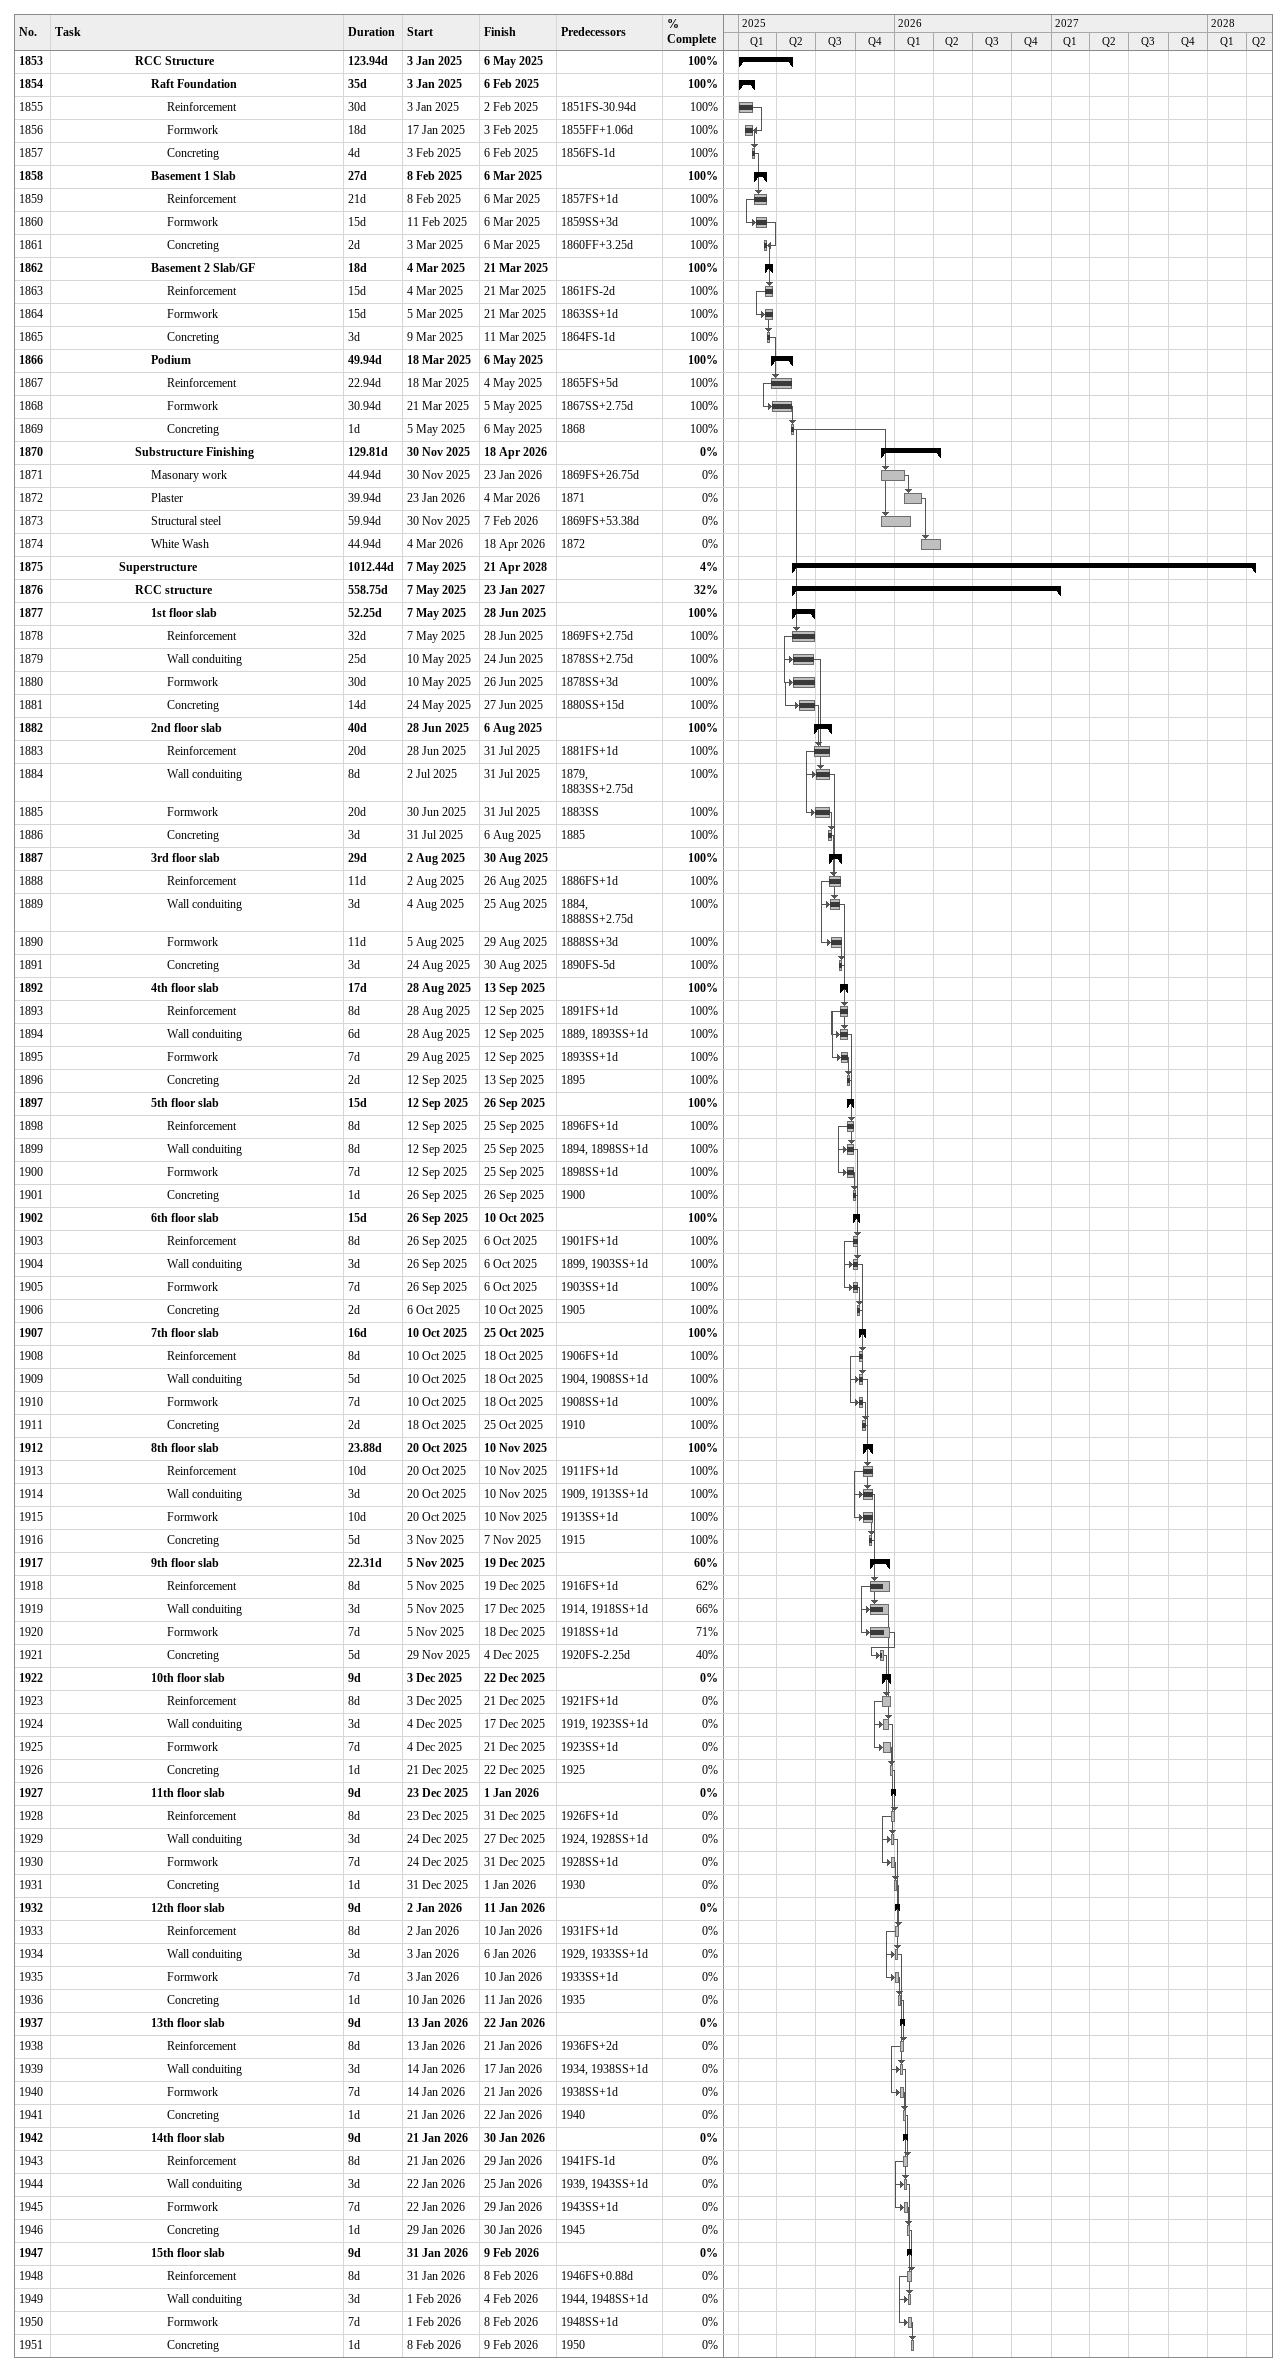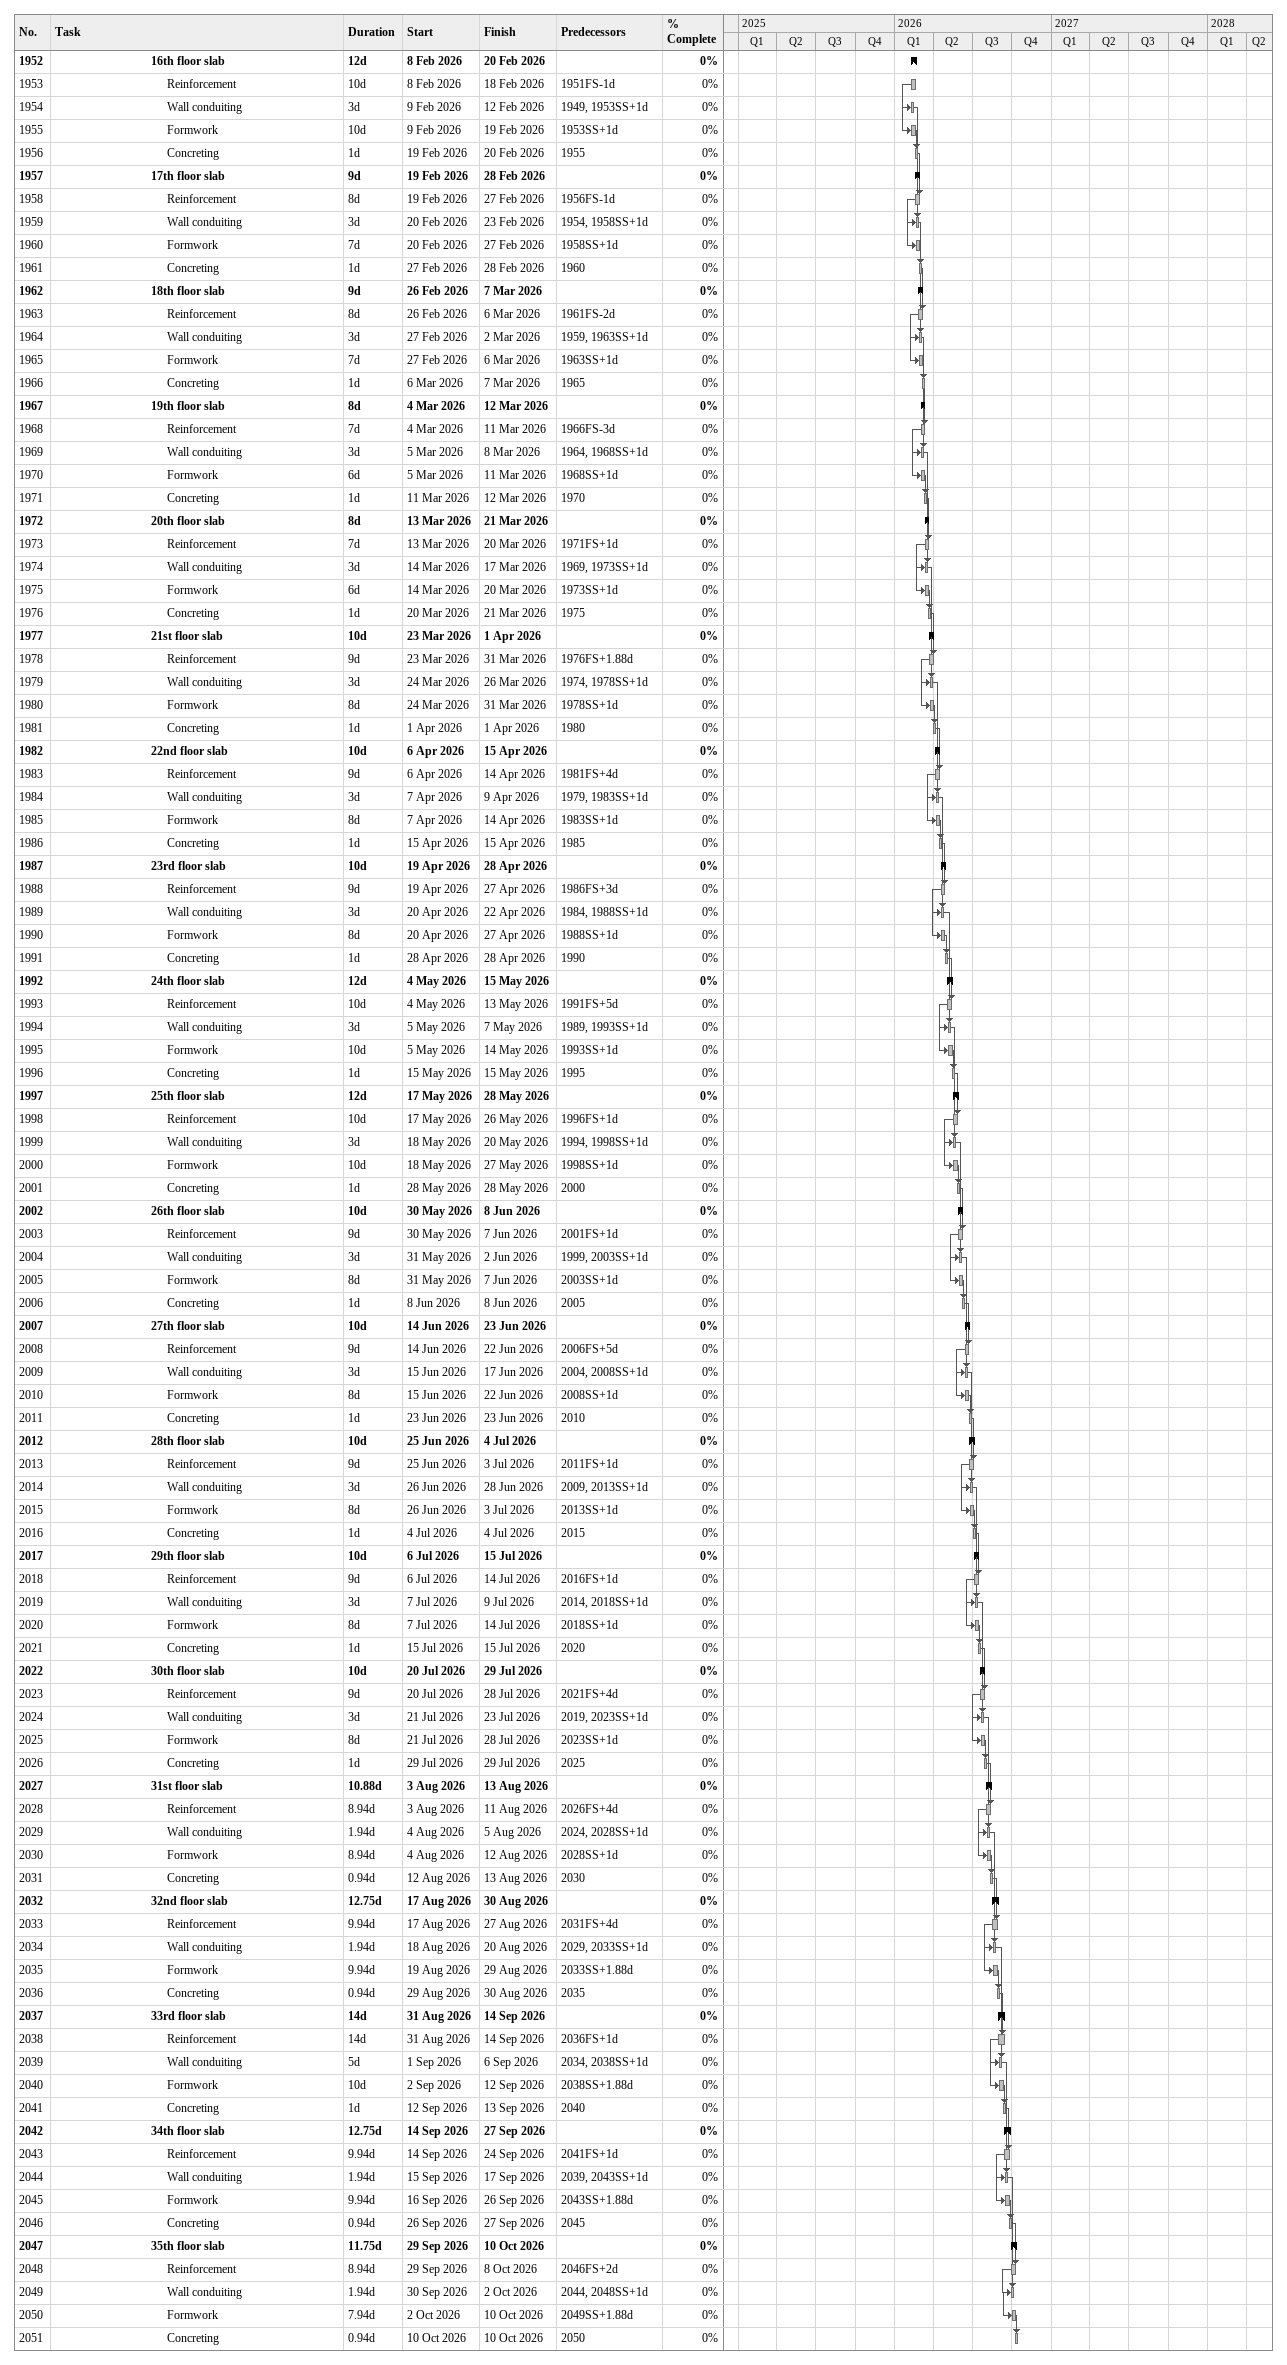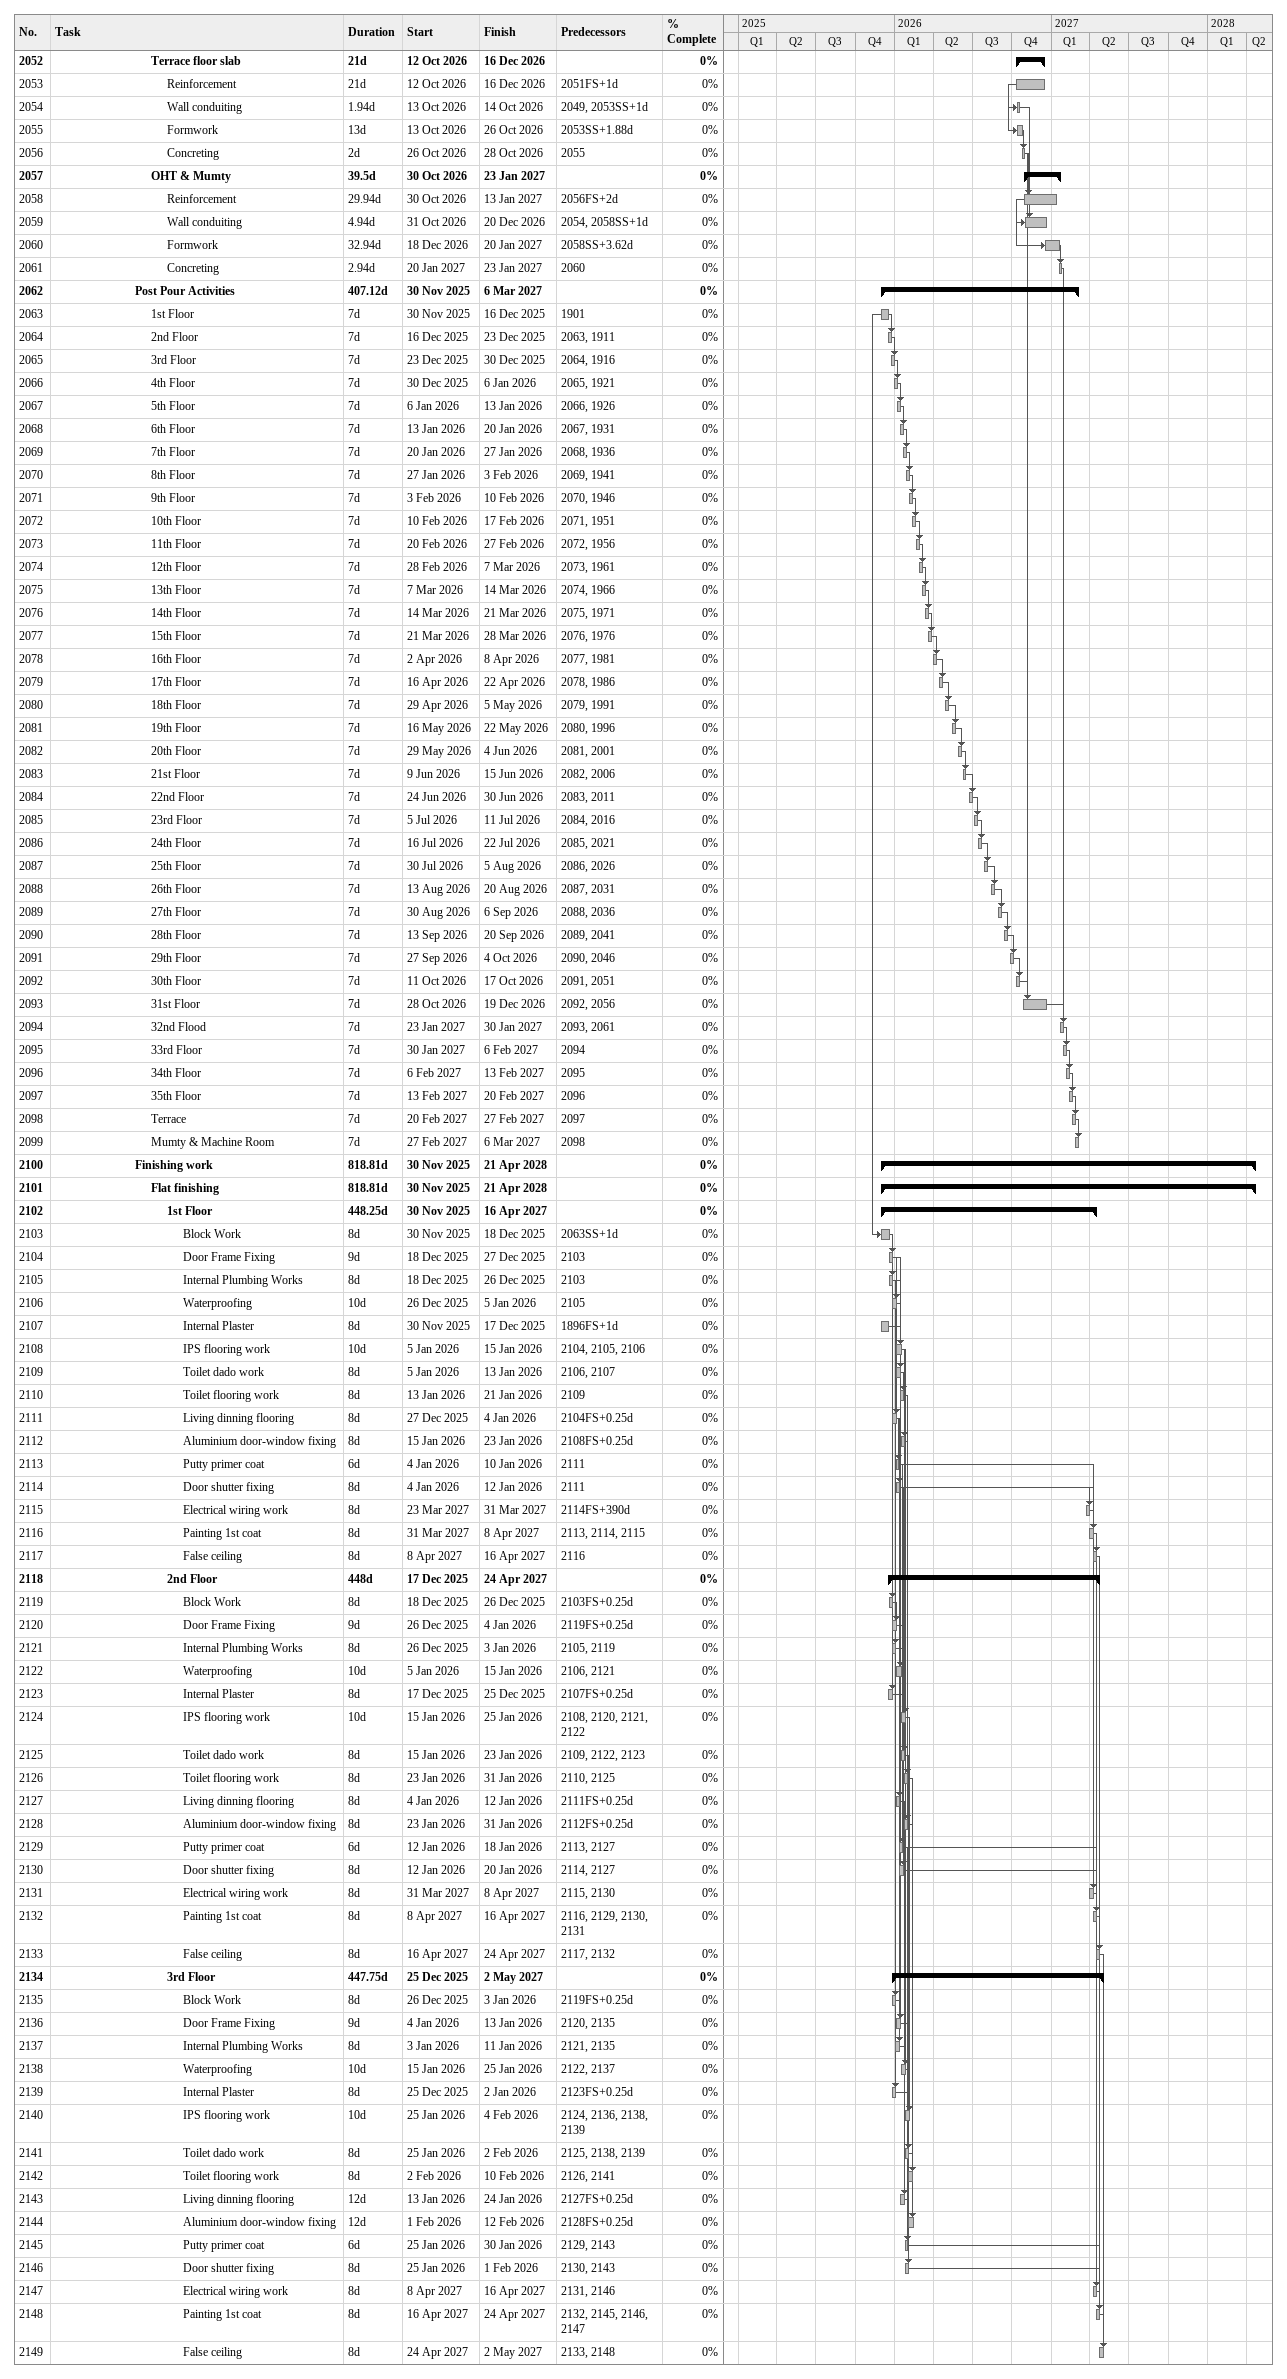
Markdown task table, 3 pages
| ID | Level | Task | Duration | Start | Finish | Predecessors | % complete |
|---|---|---|---|---|---|---|---|
| 1853 | 6 | **RCC Structure** | 123.94d | 2025-01-03 | 2025-05-06 |  | 100 |
| 1854 | 7 | **Raft Foundation** | 35d | 2025-01-03 | 2025-02-06 |  | 100 |
| 1855 | 8 | Reinforcement | 30d | 2025-01-03 | 2025-02-02 | 1851FS-30.94d | 100 |
| 1856 | 8 | Formwork | 18d | 2025-01-17 | 2025-02-03 | 1855FF+1.06d | 100 |
| 1857 | 8 | Concreting | 4d | 2025-02-03 | 2025-02-06 | 1856FS-1d | 100 |
| 1858 | 7 | **Basement 1 Slab** | 27d | 2025-02-08 | 2025-03-06 |  | 100 |
| 1859 | 8 | Reinforcement | 21d | 2025-02-08 | 2025-03-06 | 1857FS+1d | 100 |
| 1860 | 8 | Formwork | 15d | 2025-02-11 | 2025-03-06 | 1859SS+3d | 100 |
| 1861 | 8 | Concreting | 2d | 2025-03-03 | 2025-03-06 | 1860FF+3.25d | 100 |
| 1862 | 7 | **Basement 2 Slab/GF** | 18d | 2025-03-04 | 2025-03-21 |  | 100 |
| 1863 | 8 | Reinforcement | 15d | 2025-03-04 | 2025-03-21 | 1861FS-2d | 100 |
| 1864 | 8 | Formwork | 15d | 2025-03-05 | 2025-03-21 | 1863SS+1d | 100 |
| 1865 | 8 | Concreting | 3d | 2025-03-09 | 2025-03-11 | 1864FS-1d | 100 |
| 1866 | 7 | **Podium** | 49.94d | 2025-03-18 | 2025-05-06 |  | 100 |
| 1867 | 8 | Reinforcement | 22.94d | 2025-03-18 | 2025-05-04 | 1865FS+5d | 100 |
| 1868 | 8 | Formwork | 30.94d | 2025-03-21 | 2025-05-05 | 1867SS+2.75d | 100 |
| 1869 | 8 | Concreting | 1d | 2025-05-05 | 2025-05-06 | 1868 | 100 |
| 1870 | 6 | **Substructure Finishing** | 129.81d | 2025-11-30 | 2026-04-18 |  | 0 |
| 1871 | 7 | Masonary work | 44.94d | 2025-11-30 | 2026-01-23 | 1869FS+26.75d | 0 |
| 1872 | 7 | Plaster | 39.94d | 2026-01-23 | 2026-03-04 | 1871 | 0 |
| 1873 | 7 | Structural steel | 59.94d | 2025-11-30 | 2026-02-07 | 1869FS+53.38d | 0 |
| 1874 | 7 | White Wash | 44.94d | 2026-03-04 | 2026-04-18 | 1872 | 0 |
| 1875 | 5 | **Superstructure** | 1012.44d | 2025-05-07 | 2028-04-21 |  | 4 |
| 1876 | 6 | **RCC structure** | 558.75d | 2025-05-07 | 2027-01-23 |  | 32 |
| 1877 | 7 | **1st floor slab** | 52.25d | 2025-05-07 | 2025-06-28 |  | 100 |
| 1878 | 8 | Reinforcement | 32d | 2025-05-07 | 2025-06-28 | 1869FS+2.75d | 100 |
| 1879 | 8 | Wall conduiting | 25d | 2025-05-10 | 2025-06-24 | 1878SS+2.75d | 100 |
| 1880 | 8 | Formwork | 30d | 2025-05-10 | 2025-06-26 | 1878SS+3d | 100 |
| 1881 | 8 | Concreting | 14d | 2025-05-24 | 2025-06-27 | 1880SS+15d | 100 |
| 1882 | 7 | **2nd floor slab** | 40d | 2025-06-28 | 2025-08-06 |  | 100 |
| 1883 | 8 | Reinforcement | 20d | 2025-06-28 | 2025-07-31 | 1881FS+1d | 100 |
| 1884 | 8 | Wall conduiting | 8d | 2025-07-02 | 2025-07-31 | 1879, 1883SS+2.75d | 100 |
| 1885 | 8 | Formwork | 20d | 2025-06-30 | 2025-07-31 | 1883SS | 100 |
| 1886 | 8 | Concreting | 3d | 2025-07-31 | 2025-08-06 | 1885 | 100 |
| 1887 | 7 | **3rd floor slab** | 29d | 2025-08-02 | 2025-08-30 |  | 100 |
| 1888 | 8 | Reinforcement | 11d | 2025-08-02 | 2025-08-26 | 1886FS+1d | 100 |
| 1889 | 8 | Wall conduiting | 3d | 2025-08-04 | 2025-08-25 | 1884, 1888SS+2.75d | 100 |
| 1890 | 8 | Formwork | 11d | 2025-08-05 | 2025-08-29 | 1888SS+3d | 100 |
| 1891 | 8 | Concreting | 3d | 2025-08-24 | 2025-08-30 | 1890FS-5d | 100 |
| 1892 | 7 | **4th floor slab** | 17d | 2025-08-28 | 2025-09-13 |  | 100 |
| 1893 | 8 | Reinforcement | 8d | 2025-08-28 | 2025-09-12 | 1891FS+1d | 100 |
| 1894 | 8 | Wall conduiting | 6d | 2025-08-28 | 2025-09-12 | 1889, 1893SS+1d | 100 |
| 1895 | 8 | Formwork | 7d | 2025-08-29 | 2025-09-12 | 1893SS+1d | 100 |
| 1896 | 8 | Concreting | 2d | 2025-09-12 | 2025-09-13 | 1895 | 100 |
| 1897 | 7 | **5th floor slab** | 15d | 2025-09-12 | 2025-09-26 |  | 100 |
| 1898 | 8 | Reinforcement | 8d | 2025-09-12 | 2025-09-25 | 1896FS+1d | 100 |
| 1899 | 8 | Wall conduiting | 8d | 2025-09-12 | 2025-09-25 | 1894, 1898SS+1d | 100 |
| 1900 | 8 | Formwork | 7d | 2025-09-12 | 2025-09-25 | 1898SS+1d | 100 |
| 1901 | 8 | Concreting | 1d | 2025-09-26 | 2025-09-26 | 1900 | 100 |
| 1902 | 7 | **6th floor slab** | 15d | 2025-09-26 | 2025-10-10 |  | 100 |
| 1903 | 8 | Reinforcement | 8d | 2025-09-26 | 2025-10-06 | 1901FS+1d | 100 |
| 1904 | 8 | Wall conduiting | 3d | 2025-09-26 | 2025-10-06 | 1899, 1903SS+1d | 100 |
| 1905 | 8 | Formwork | 7d | 2025-09-26 | 2025-10-06 | 1903SS+1d | 100 |
| 1906 | 8 | Concreting | 2d | 2025-10-06 | 2025-10-10 | 1905 | 100 |
| 1907 | 7 | **7th floor slab** | 16d | 2025-10-10 | 2025-10-25 |  | 100 |
| 1908 | 8 | Reinforcement | 8d | 2025-10-10 | 2025-10-18 | 1906FS+1d | 100 |
| 1909 | 8 | Wall conduiting | 5d | 2025-10-10 | 2025-10-18 | 1904, 1908SS+1d | 100 |
| 1910 | 8 | Formwork | 7d | 2025-10-10 | 2025-10-18 | 1908SS+1d | 100 |
| 1911 | 8 | Concreting | 2d | 2025-10-18 | 2025-10-25 | 1910 | 100 |
| 1912 | 7 | **8th floor slab** | 23.88d | 2025-10-20 | 2025-11-10 |  | 100 |
| 1913 | 8 | Reinforcement | 10d | 2025-10-20 | 2025-11-10 | 1911FS+1d | 100 |
| 1914 | 8 | Wall conduiting | 3d | 2025-10-20 | 2025-11-10 | 1909, 1913SS+1d | 100 |
| 1915 | 8 | Formwork | 10d | 2025-10-20 | 2025-11-10 | 1913SS+1d | 100 |
| 1916 | 8 | Concreting | 5d | 2025-11-03 | 2025-11-07 | 1915 | 100 |
| 1917 | 7 | **9th floor slab** | 22.31d | 2025-11-05 | 2025-12-19 |  | 60 |
| 1918 | 8 | Reinforcement | 8d | 2025-11-05 | 2025-12-19 | 1916FS+1d | 62 |
| 1919 | 8 | Wall conduiting | 3d | 2025-11-05 | 2025-12-17 | 1914, 1918SS+1d | 66 |
| 1920 | 8 | Formwork | 7d | 2025-11-05 | 2025-12-18 | 1918SS+1d | 71 |
| 1921 | 8 | Concreting | 5d | 2025-11-29 | 2025-12-04 | 1920FS-2.25d | 40 |
| 1922 | 7 | **10th floor slab** | 9d | 2025-12-03 | 2025-12-22 |  | 0 |
| 1923 | 8 | Reinforcement | 8d | 2025-12-03 | 2025-12-21 | 1921FS+1d | 0 |
| 1924 | 8 | Wall conduiting | 3d | 2025-12-04 | 2025-12-17 | 1919, 1923SS+1d | 0 |
| 1925 | 8 | Formwork | 7d | 2025-12-04 | 2025-12-21 | 1923SS+1d | 0 |
| 1926 | 8 | Concreting | 1d | 2025-12-21 | 2025-12-22 | 1925 | 0 |
| 1927 | 7 | **11th floor slab** | 9d | 2025-12-23 | 2026-01-01 |  | 0 |
| 1928 | 8 | Reinforcement | 8d | 2025-12-23 | 2025-12-31 | 1926FS+1d | 0 |
| 1929 | 8 | Wall conduiting | 3d | 2025-12-24 | 2025-12-27 | 1924, 1928SS+1d | 0 |
| 1930 | 8 | Formwork | 7d | 2025-12-24 | 2025-12-31 | 1928SS+1d | 0 |
| 1931 | 8 | Concreting | 1d | 2025-12-31 | 2026-01-01 | 1930 | 0 |
| 1932 | 7 | **12th floor slab** | 9d | 2026-01-02 | 2026-01-11 |  | 0 |
| 1933 | 8 | Reinforcement | 8d | 2026-01-02 | 2026-01-10 | 1931FS+1d | 0 |
| 1934 | 8 | Wall conduiting | 3d | 2026-01-03 | 2026-01-06 | 1929, 1933SS+1d | 0 |
| 1935 | 8 | Formwork | 7d | 2026-01-03 | 2026-01-10 | 1933SS+1d | 0 |
| 1936 | 8 | Concreting | 1d | 2026-01-10 | 2026-01-11 | 1935 | 0 |
| 1937 | 7 | **13th floor slab** | 9d | 2026-01-13 | 2026-01-22 |  | 0 |
| 1938 | 8 | Reinforcement | 8d | 2026-01-13 | 2026-01-21 | 1936FS+2d | 0 |
| 1939 | 8 | Wall conduiting | 3d | 2026-01-14 | 2026-01-17 | 1934, 1938SS+1d | 0 |
| 1940 | 8 | Formwork | 7d | 2026-01-14 | 2026-01-21 | 1938SS+1d | 0 |
| 1941 | 8 | Concreting | 1d | 2026-01-21 | 2026-01-22 | 1940 | 0 |
| 1942 | 7 | **14th floor slab** | 9d | 2026-01-21 | 2026-01-30 |  | 0 |
| 1943 | 8 | Reinforcement | 8d | 2026-01-21 | 2026-01-29 | 1941FS-1d | 0 |
| 1944 | 8 | Wall conduiting | 3d | 2026-01-22 | 2026-01-25 | 1939, 1943SS+1d | 0 |
| 1945 | 8 | Formwork | 7d | 2026-01-22 | 2026-01-29 | 1943SS+1d | 0 |
| 1946 | 8 | Concreting | 1d | 2026-01-29 | 2026-01-30 | 1945 | 0 |
| 1947 | 7 | **15th floor slab** | 9d | 2026-01-31 | 2026-02-09 |  | 0 |
| 1948 | 8 | Reinforcement | 8d | 2026-01-31 | 2026-02-08 | 1946FS+0.88d | 0 |
| 1949 | 8 | Wall conduiting | 3d | 2026-02-01 | 2026-02-04 | 1944, 1948SS+1d | 0 |
| 1950 | 8 | Formwork | 7d | 2026-02-01 | 2026-02-08 | 1948SS+1d | 0 |
| 1951 | 8 | Concreting | 1d | 2026-02-08 | 2026-02-09 | 1950 | 0 |
| 1952 | 7 | **16th floor slab** | 12d | 2026-02-08 | 2026-02-20 |  | 0 |
| 1953 | 8 | Reinforcement | 10d | 2026-02-08 | 2026-02-18 | 1951FS-1d | 0 |
| 1954 | 8 | Wall conduiting | 3d | 2026-02-09 | 2026-02-12 | 1949, 1953SS+1d | 0 |
| 1955 | 8 | Formwork | 10d | 2026-02-09 | 2026-02-19 | 1953SS+1d | 0 |
| 1956 | 8 | Concreting | 1d | 2026-02-19 | 2026-02-20 | 1955 | 0 |
| 1957 | 7 | **17th floor slab** | 9d | 2026-02-19 | 2026-02-28 |  | 0 |
| 1958 | 8 | Reinforcement | 8d | 2026-02-19 | 2026-02-27 | 1956FS-1d | 0 |
| 1959 | 8 | Wall conduiting | 3d | 2026-02-20 | 2026-02-23 | 1954, 1958SS+1d | 0 |
| 1960 | 8 | Formwork | 7d | 2026-02-20 | 2026-02-27 | 1958SS+1d | 0 |
| 1961 | 8 | Concreting | 1d | 2026-02-27 | 2026-02-28 | 1960 | 0 |
| 1962 | 7 | **18th floor slab** | 9d | 2026-02-26 | 2026-03-07 |  | 0 |
| 1963 | 8 | Reinforcement | 8d | 2026-02-26 | 2026-03-06 | 1961FS-2d | 0 |
| 1964 | 8 | Wall conduiting | 3d | 2026-02-27 | 2026-03-02 | 1959, 1963SS+1d | 0 |
| 1965 | 8 | Formwork | 7d | 2026-02-27 | 2026-03-06 | 1963SS+1d | 0 |
| 1966 | 8 | Concreting | 1d | 2026-03-06 | 2026-03-07 | 1965 | 0 |
| 1967 | 7 | **19th floor slab** | 8d | 2026-03-04 | 2026-03-12 |  | 0 |
| 1968 | 8 | Reinforcement | 7d | 2026-03-04 | 2026-03-11 | 1966FS-3d | 0 |
| 1969 | 8 | Wall conduiting | 3d | 2026-03-05 | 2026-03-08 | 1964, 1968SS+1d | 0 |
| 1970 | 8 | Formwork | 6d | 2026-03-05 | 2026-03-11 | 1968SS+1d | 0 |
| 1971 | 8 | Concreting | 1d | 2026-03-11 | 2026-03-12 | 1970 | 0 |
| 1972 | 7 | **20th floor slab** | 8d | 2026-03-13 | 2026-03-21 |  | 0 |
| 1973 | 8 | Reinforcement | 7d | 2026-03-13 | 2026-03-20 | 1971FS+1d | 0 |
| 1974 | 8 | Wall conduiting | 3d | 2026-03-14 | 2026-03-17 | 1969, 1973SS+1d | 0 |
| 1975 | 8 | Formwork | 6d | 2026-03-14 | 2026-03-20 | 1973SS+1d | 0 |
| 1976 | 8 | Concreting | 1d | 2026-03-20 | 2026-03-21 | 1975 | 0 |
| 1977 | 7 | **21st floor slab** | 10d | 2026-03-23 | 2026-04-01 |  | 0 |
| 1978 | 8 | Reinforcement | 9d | 2026-03-23 | 2026-03-31 | 1976FS+1.88d | 0 |
| 1979 | 8 | Wall conduiting | 3d | 2026-03-24 | 2026-03-26 | 1974, 1978SS+1d | 0 |
| 1980 | 8 | Formwork | 8d | 2026-03-24 | 2026-03-31 | 1978SS+1d | 0 |
| 1981 | 8 | Concreting | 1d | 2026-04-01 | 2026-04-01 | 1980 | 0 |
| 1982 | 7 | **22nd floor slab** | 10d | 2026-04-06 | 2026-04-15 |  | 0 |
| 1983 | 8 | Reinforcement | 9d | 2026-04-06 | 2026-04-14 | 1981FS+4d | 0 |
| 1984 | 8 | Wall conduiting | 3d | 2026-04-07 | 2026-04-09 | 1979, 1983SS+1d | 0 |
| 1985 | 8 | Formwork | 8d | 2026-04-07 | 2026-04-14 | 1983SS+1d | 0 |
| 1986 | 8 | Concreting | 1d | 2026-04-15 | 2026-04-15 | 1985 | 0 |
| 1987 | 7 | **23rd floor slab** | 10d | 2026-04-19 | 2026-04-28 |  | 0 |
| 1988 | 8 | Reinforcement | 9d | 2026-04-19 | 2026-04-27 | 1986FS+3d | 0 |
| 1989 | 8 | Wall conduiting | 3d | 2026-04-20 | 2026-04-22 | 1984, 1988SS+1d | 0 |
| 1990 | 8 | Formwork | 8d | 2026-04-20 | 2026-04-27 | 1988SS+1d | 0 |
| 1991 | 8 | Concreting | 1d | 2026-04-28 | 2026-04-28 | 1990 | 0 |
| 1992 | 7 | **24th floor slab** | 12d | 2026-05-04 | 2026-05-15 |  | 0 |
| 1993 | 8 | Reinforcement | 10d | 2026-05-04 | 2026-05-13 | 1991FS+5d | 0 |
| 1994 | 8 | Wall conduiting | 3d | 2026-05-05 | 2026-05-07 | 1989, 1993SS+1d | 0 |
| 1995 | 8 | Formwork | 10d | 2026-05-05 | 2026-05-14 | 1993SS+1d | 0 |
| 1996 | 8 | Concreting | 1d | 2026-05-15 | 2026-05-15 | 1995 | 0 |
| 1997 | 7 | **25th floor slab** | 12d | 2026-05-17 | 2026-05-28 |  | 0 |
| 1998 | 8 | Reinforcement | 10d | 2026-05-17 | 2026-05-26 | 1996FS+1d | 0 |
| 1999 | 8 | Wall conduiting | 3d | 2026-05-18 | 2026-05-20 | 1994, 1998SS+1d | 0 |
| 2000 | 8 | Formwork | 10d | 2026-05-18 | 2026-05-27 | 1998SS+1d | 0 |
| 2001 | 8 | Concreting | 1d | 2026-05-28 | 2026-05-28 | 2000 | 0 |
| 2002 | 7 | **26th floor slab** | 10d | 2026-05-30 | 2026-06-08 |  | 0 |
| 2003 | 8 | Reinforcement | 9d | 2026-05-30 | 2026-06-07 | 2001FS+1d | 0 |
| 2004 | 8 | Wall conduiting | 3d | 2026-05-31 | 2026-06-02 | 1999, 2003SS+1d | 0 |
| 2005 | 8 | Formwork | 8d | 2026-05-31 | 2026-06-07 | 2003SS+1d | 0 |
| 2006 | 8 | Concreting | 1d | 2026-06-08 | 2026-06-08 | 2005 | 0 |
| 2007 | 7 | **27th floor slab** | 10d | 2026-06-14 | 2026-06-23 |  | 0 |
| 2008 | 8 | Reinforcement | 9d | 2026-06-14 | 2026-06-22 | 2006FS+5d | 0 |
| 2009 | 8 | Wall conduiting | 3d | 2026-06-15 | 2026-06-17 | 2004, 2008SS+1d | 0 |
| 2010 | 8 | Formwork | 8d | 2026-06-15 | 2026-06-22 | 2008SS+1d | 0 |
| 2011 | 8 | Concreting | 1d | 2026-06-23 | 2026-06-23 | 2010 | 0 |
| 2012 | 7 | **28th floor slab** | 10d | 2026-06-25 | 2026-07-04 |  | 0 |
| 2013 | 8 | Reinforcement | 9d | 2026-06-25 | 2026-07-03 | 2011FS+1d | 0 |
| 2014 | 8 | Wall conduiting | 3d | 2026-06-26 | 2026-06-28 | 2009, 2013SS+1d | 0 |
| 2015 | 8 | Formwork | 8d | 2026-06-26 | 2026-07-03 | 2013SS+1d | 0 |
| 2016 | 8 | Concreting | 1d | 2026-07-04 | 2026-07-04 | 2015 | 0 |
| 2017 | 7 | **29th floor slab** | 10d | 2026-07-06 | 2026-07-15 |  | 0 |
| 2018 | 8 | Reinforcement | 9d | 2026-07-06 | 2026-07-14 | 2016FS+1d | 0 |
| 2019 | 8 | Wall conduiting | 3d | 2026-07-07 | 2026-07-09 | 2014, 2018SS+1d | 0 |
| 2020 | 8 | Formwork | 8d | 2026-07-07 | 2026-07-14 | 2018SS+1d | 0 |
| 2021 | 8 | Concreting | 1d | 2026-07-15 | 2026-07-15 | 2020 | 0 |
| 2022 | 7 | **30th floor slab** | 10d | 2026-07-20 | 2026-07-29 |  | 0 |
| 2023 | 8 | Reinforcement | 9d | 2026-07-20 | 2026-07-28 | 2021FS+4d | 0 |
| 2024 | 8 | Wall conduiting | 3d | 2026-07-21 | 2026-07-23 | 2019, 2023SS+1d | 0 |
| 2025 | 8 | Formwork | 8d | 2026-07-21 | 2026-07-28 | 2023SS+1d | 0 |
| 2026 | 8 | Concreting | 1d | 2026-07-29 | 2026-07-29 | 2025 | 0 |
| 2027 | 7 | **31st floor slab** | 10.88d | 2026-08-03 | 2026-08-13 |  | 0 |
| 2028 | 8 | Reinforcement | 8.94d | 2026-08-03 | 2026-08-11 | 2026FS+4d | 0 |
| 2029 | 8 | Wall conduiting | 1.94d | 2026-08-04 | 2026-08-05 | 2024, 2028SS+1d | 0 |
| 2030 | 8 | Formwork | 8.94d | 2026-08-04 | 2026-08-12 | 2028SS+1d | 0 |
| 2031 | 8 | Concreting | 0.94d | 2026-08-12 | 2026-08-13 | 2030 | 0 |
| 2032 | 7 | **32nd floor slab** | 12.75d | 2026-08-17 | 2026-08-30 |  | 0 |
| 2033 | 8 | Reinforcement | 9.94d | 2026-08-17 | 2026-08-27 | 2031FS+4d | 0 |
| 2034 | 8 | Wall conduiting | 1.94d | 2026-08-18 | 2026-08-20 | 2029, 2033SS+1d | 0 |
| 2035 | 8 | Formwork | 9.94d | 2026-08-19 | 2026-08-29 | 2033SS+1.88d | 0 |
| 2036 | 8 | Concreting | 0.94d | 2026-08-29 | 2026-08-30 | 2035 | 0 |
| 2037 | 7 | **33rd floor slab** | 14d | 2026-08-31 | 2026-09-14 |  | 0 |
| 2038 | 8 | Reinforcement | 14d | 2026-08-31 | 2026-09-14 | 2036FS+1d | 0 |
| 2039 | 8 | Wall conduiting | 5d | 2026-09-01 | 2026-09-06 | 2034, 2038SS+1d | 0 |
| 2040 | 8 | Formwork | 10d | 2026-09-02 | 2026-09-12 | 2038SS+1.88d | 0 |
| 2041 | 8 | Concreting | 1d | 2026-09-12 | 2026-09-13 | 2040 | 0 |
| 2042 | 7 | **34th floor slab** | 12.75d | 2026-09-14 | 2026-09-27 |  | 0 |
| 2043 | 8 | Reinforcement | 9.94d | 2026-09-14 | 2026-09-24 | 2041FS+1d | 0 |
| 2044 | 8 | Wall conduiting | 1.94d | 2026-09-15 | 2026-09-17 | 2039, 2043SS+1d | 0 |
| 2045 | 8 | Formwork | 9.94d | 2026-09-16 | 2026-09-26 | 2043SS+1.88d | 0 |
| 2046 | 8 | Concreting | 0.94d | 2026-09-26 | 2026-09-27 | 2045 | 0 |
| 2047 | 7 | **35th floor slab** | 11.75d | 2026-09-29 | 2026-10-10 |  | 0 |
| 2048 | 8 | Reinforcement | 8.94d | 2026-09-29 | 2026-10-08 | 2046FS+2d | 0 |
| 2049 | 8 | Wall conduiting | 1.94d | 2026-09-30 | 2026-10-02 | 2044, 2048SS+1d | 0 |
| 2050 | 8 | Formwork | 7.94d | 2026-10-02 | 2026-10-10 | 2049SS+1.88d | 0 |
| 2051 | 8 | Concreting | 0.94d | 2026-10-10 | 2026-10-10 | 2050 | 0 |
| 2052 | 7 | **Terrace floor slab** | 21d | 2026-10-12 | 2026-12-16 |  | 0 |
| 2053 | 8 | Reinforcement | 21d | 2026-10-12 | 2026-12-16 | 2051FS+1d | 0 |
| 2054 | 8 | Wall conduiting | 1.94d | 2026-10-13 | 2026-10-14 | 2049, 2053SS+1d | 0 |
| 2055 | 8 | Formwork | 13d | 2026-10-13 | 2026-10-26 | 2053SS+1.88d | 0 |
| 2056 | 8 | Concreting | 2d | 2026-10-26 | 2026-10-28 | 2055 | 0 |
| 2057 | 7 | **OHT & Mumty** | 39.5d | 2026-10-30 | 2027-01-23 |  | 0 |
| 2058 | 8 | Reinforcement | 29.94d | 2026-10-30 | 2027-01-13 | 2056FS+2d | 0 |
| 2059 | 8 | Wall conduiting | 4.94d | 2026-10-31 | 2026-12-20 | 2054, 2058SS+1d | 0 |
| 2060 | 8 | Formwork | 32.94d | 2026-12-18 | 2027-01-20 | 2058SS+3.62d | 0 |
| 2061 | 8 | Concreting | 2.94d | 2027-01-20 | 2027-01-23 | 2060 | 0 |
| 2062 | 6 | **Post Pour Activities** | 407.12d | 2025-11-30 | 2027-03-06 |  | 0 |
| 2063 | 7 | 1st Floor | 7d | 2025-11-30 | 2025-12-16 | 1901 | 0 |
| 2064 | 7 | 2nd Floor | 7d | 2025-12-16 | 2025-12-23 | 2063, 1911 | 0 |
| 2065 | 7 | 3rd Floor | 7d | 2025-12-23 | 2025-12-30 | 2064, 1916 | 0 |
| 2066 | 7 | 4th Floor | 7d | 2025-12-30 | 2026-01-06 | 2065, 1921 | 0 |
| 2067 | 7 | 5th Floor | 7d | 2026-01-06 | 2026-01-13 | 2066, 1926 | 0 |
| 2068 | 7 | 6th Floor | 7d | 2026-01-13 | 2026-01-20 | 2067, 1931 | 0 |
| 2069 | 7 | 7th Floor | 7d | 2026-01-20 | 2026-01-27 | 2068, 1936 | 0 |
| 2070 | 7 | 8th Floor | 7d | 2026-01-27 | 2026-02-03 | 2069, 1941 | 0 |
| 2071 | 7 | 9th Floor | 7d | 2026-02-03 | 2026-02-10 | 2070, 1946 | 0 |
| 2072 | 7 | 10th Floor | 7d | 2026-02-10 | 2026-02-17 | 2071, 1951 | 0 |
| 2073 | 7 | 11th Floor | 7d | 2026-02-20 | 2026-02-27 | 2072, 1956 | 0 |
| 2074 | 7 | 12th Floor | 7d | 2026-02-28 | 2026-03-07 | 2073, 1961 | 0 |
| 2075 | 7 | 13th Floor | 7d | 2026-03-07 | 2026-03-14 | 2074, 1966 | 0 |
| 2076 | 7 | 14th Floor | 7d | 2026-03-14 | 2026-03-21 | 2075, 1971 | 0 |
| 2077 | 7 | 15th Floor | 7d | 2026-03-21 | 2026-03-28 | 2076, 1976 | 0 |
| 2078 | 7 | 16th Floor | 7d | 2026-04-02 | 2026-04-08 | 2077, 1981 | 0 |
| 2079 | 7 | 17th Floor | 7d | 2026-04-16 | 2026-04-22 | 2078, 1986 | 0 |
| 2080 | 7 | 18th Floor | 7d | 2026-04-29 | 2026-05-05 | 2079, 1991 | 0 |
| 2081 | 7 | 19th Floor | 7d | 2026-05-16 | 2026-05-22 | 2080, 1996 | 0 |
| 2082 | 7 | 20th Floor | 7d | 2026-05-29 | 2026-06-04 | 2081, 2001 | 0 |
| 2083 | 7 | 21st Floor | 7d | 2026-06-09 | 2026-06-15 | 2082, 2006 | 0 |
| 2084 | 7 | 22nd Floor | 7d | 2026-06-24 | 2026-06-30 | 2083, 2011 | 0 |
| 2085 | 7 | 23rd Floor | 7d | 2026-07-05 | 2026-07-11 | 2084, 2016 | 0 |
| 2086 | 7 | 24th Floor | 7d | 2026-07-16 | 2026-07-22 | 2085, 2021 | 0 |
| 2087 | 7 | 25th Floor | 7d | 2026-07-30 | 2026-08-05 | 2086, 2026 | 0 |
| 2088 | 7 | 26th Floor | 7d | 2026-08-13 | 2026-08-20 | 2087, 2031 | 0 |
| 2089 | 7 | 27th Floor | 7d | 2026-08-30 | 2026-09-06 | 2088, 2036 | 0 |
| 2090 | 7 | 28th Floor | 7d | 2026-09-13 | 2026-09-20 | 2089, 2041 | 0 |
| 2091 | 7 | 29th Floor | 7d | 2026-09-27 | 2026-10-04 | 2090, 2046 | 0 |
| 2092 | 7 | 30th Floor | 7d | 2026-10-11 | 2026-10-17 | 2091, 2051 | 0 |
| 2093 | 7 | 31st Floor | 7d | 2026-10-28 | 2026-12-19 | 2092, 2056 | 0 |
| 2094 | 7 | 32nd Flood | 7d | 2027-01-23 | 2027-01-30 | 2093, 2061 | 0 |
| 2095 | 7 | 33rd Floor | 7d | 2027-01-30 | 2027-02-06 | 2094 | 0 |
| 2096 | 7 | 34th Floor | 7d | 2027-02-06 | 2027-02-13 | 2095 | 0 |
| 2097 | 7 | 35th Floor | 7d | 2027-02-13 | 2027-02-20 | 2096 | 0 |
| 2098 | 7 | Terrace | 7d | 2027-02-20 | 2027-02-27 | 2097 | 0 |
| 2099 | 7 | Mumty & Machine Room | 7d | 2027-02-27 | 2027-03-06 | 2098 | 0 |
| 2100 | 6 | **Finishing work** | 818.81d | 2025-11-30 | 2028-04-21 |  | 0 |
| 2101 | 7 | **Flat finishing** | 818.81d | 2025-11-30 | 2028-04-21 |  | 0 |
| 2102 | 8 | **1st Floor** | 448.25d | 2025-11-30 | 2027-04-16 |  | 0 |
| 2103 | 9 | Block Work | 8d | 2025-11-30 | 2025-12-18 | 2063SS+1d | 0 |
| 2104 | 9 | Door Frame Fixing | 9d | 2025-12-18 | 2025-12-27 | 2103 | 0 |
| 2105 | 9 | Internal Plumbing Works | 8d | 2025-12-18 | 2025-12-26 | 2103 | 0 |
| 2106 | 9 | Waterproofing | 10d | 2025-12-26 | 2026-01-05 | 2105 | 0 |
| 2107 | 9 | Internal Plaster | 8d | 2025-11-30 | 2025-12-17 | 1896FS+1d | 0 |
| 2108 | 9 | IPS flooring work | 10d | 2026-01-05 | 2026-01-15 | 2104, 2105, 2106 | 0 |
| 2109 | 9 | Toilet dado work | 8d | 2026-01-05 | 2026-01-13 | 2106, 2107 | 0 |
| 2110 | 9 | Toilet flooring work | 8d | 2026-01-13 | 2026-01-21 | 2109 | 0 |
| 2111 | 9 | Living dinning flooring | 8d | 2025-12-27 | 2026-01-04 | 2104FS+0.25d | 0 |
| 2112 | 9 | Aluminium door-window fixing | 8d | 2026-01-15 | 2026-01-23 | 2108FS+0.25d | 0 |
| 2113 | 9 | Putty primer coat | 6d | 2026-01-04 | 2026-01-10 | 2111 | 0 |
| 2114 | 9 | Door shutter fixing | 8d | 2026-01-04 | 2026-01-12 | 2111 | 0 |
| 2115 | 9 | Electrical wiring work | 8d | 2027-03-23 | 2027-03-31 | 2114FS+390d | 0 |
| 2116 | 9 | Painting 1st coat | 8d | 2027-03-31 | 2027-04-08 | 2113, 2114, 2115 | 0 |
| 2117 | 9 | False ceiling | 8d | 2027-04-08 | 2027-04-16 | 2116 | 0 |
| 2118 | 8 | **2nd Floor** | 448d | 2025-12-17 | 2027-04-24 |  | 0 |
| 2119 | 9 | Block Work | 8d | 2025-12-18 | 2025-12-26 | 2103FS+0.25d | 0 |
| 2120 | 9 | Door Frame Fixing | 9d | 2025-12-26 | 2026-01-04 | 2119FS+0.25d | 0 |
| 2121 | 9 | Internal Plumbing Works | 8d | 2025-12-26 | 2026-01-03 | 2105, 2119 | 0 |
| 2122 | 9 | Waterproofing | 10d | 2026-01-05 | 2026-01-15 | 2106, 2121 | 0 |
| 2123 | 9 | Internal Plaster | 8d | 2025-12-17 | 2025-12-25 | 2107FS+0.25d | 0 |
| 2124 | 9 | IPS flooring work | 10d | 2026-01-15 | 2026-01-25 | 2108, 2120, 2121, 2122 | 0 |
| 2125 | 9 | Toilet dado work | 8d | 2026-01-15 | 2026-01-23 | 2109, 2122, 2123 | 0 |
| 2126 | 9 | Toilet flooring work | 8d | 2026-01-23 | 2026-01-31 | 2110, 2125 | 0 |
| 2127 | 9 | Living dinning flooring | 8d | 2026-01-04 | 2026-01-12 | 2111FS+0.25d | 0 |
| 2128 | 9 | Aluminium door-window fixing | 8d | 2026-01-23 | 2026-01-31 | 2112FS+0.25d | 0 |
| 2129 | 9 | Putty primer coat | 6d | 2026-01-12 | 2026-01-18 | 2113, 2127 | 0 |
| 2130 | 9 | Door shutter fixing | 8d | 2026-01-12 | 2026-01-20 | 2114, 2127 | 0 |
| 2131 | 9 | Electrical wiring work | 8d | 2027-03-31 | 2027-04-08 | 2115, 2130 | 0 |
| 2132 | 9 | Painting 1st coat | 8d | 2027-04-08 | 2027-04-16 | 2116, 2129, 2130, 2131 | 0 |
| 2133 | 9 | False ceiling | 8d | 2027-04-16 | 2027-04-24 | 2117, 2132 | 0 |
| 2134 | 8 | **3rd Floor** | 447.75d | 2025-12-25 | 2027-05-02 |  | 0 |
| 2135 | 9 | Block Work | 8d | 2025-12-26 | 2026-01-03 | 2119FS+0.25d | 0 |
| 2136 | 9 | Door Frame Fixing | 9d | 2026-01-04 | 2026-01-13 | 2120, 2135 | 0 |
| 2137 | 9 | Internal Plumbing Works | 8d | 2026-01-03 | 2026-01-11 | 2121, 2135 | 0 |
| 2138 | 9 | Waterproofing | 10d | 2026-01-15 | 2026-01-25 | 2122, 2137 | 0 |
| 2139 | 9 | Internal Plaster | 8d | 2025-12-25 | 2026-01-02 | 2123FS+0.25d | 0 |
| 2140 | 9 | IPS flooring work | 10d | 2026-01-25 | 2026-02-04 | 2124, 2136, 2138, 2139 | 0 |
| 2141 | 9 | Toilet dado work | 8d | 2026-01-25 | 2026-02-02 | 2125, 2138, 2139 | 0 |
| 2142 | 9 | Toilet flooring work | 8d | 2026-02-02 | 2026-02-10 | 2126, 2141 | 0 |
| 2143 | 9 | Living dinning flooring | 12d | 2026-01-13 | 2026-01-24 | 2127FS+0.25d | 0 |
| 2144 | 9 | Aluminium door-window fixing | 12d | 2026-02-01 | 2026-02-12 | 2128FS+0.25d | 0 |
| 2145 | 9 | Putty primer coat | 6d | 2026-01-25 | 2026-01-30 | 2129, 2143 | 0 |
| 2146 | 9 | Door shutter fixing | 8d | 2026-01-25 | 2026-02-01 | 2130, 2143 | 0 |
| 2147 | 9 | Electrical wiring work | 8d | 2027-04-08 | 2027-04-16 | 2131, 2146 | 0 |
| 2148 | 9 | Painting 1st coat | 8d | 2027-04-16 | 2027-04-24 | 2132, 2145, 2146, 2147 | 0 |
| 2149 | 9 | False ceiling | 8d | 2027-04-24 | 2027-05-02 | 2133, 2148 | 0 |
